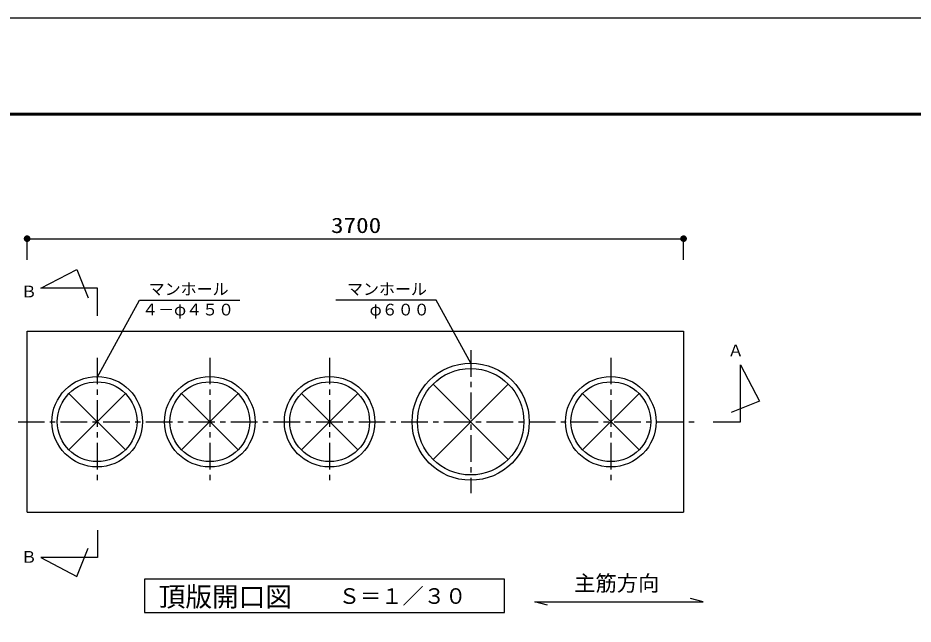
# Model space of a CAD drawing. Units: millimetres, scale not verified. Extents: x -8910 to 8910, y -6308 to 6308.
# Drawn here: x -6386 to -1341, y 2890 to 6308 of the extents above; entities that cross this region are included whole.
import ezdxf
from ezdxf.enums import TextEntityAlignment as Align

# ---------------------------------------------------------------- set-up
doc = ezdxf.new("R2010")
doc.units = ezdxf.units.MM
doc.header["$LTSCALE"] = 30
doc.linetypes.add('CHAIN1', pattern=[8, 5, -1, 1, -1])
for name, color, linetype, lineweight in [('0-1_空気管', 3, 'Continuous', 25), ('0-2_機器', 2, 'Continuous', 25), ('1-1_2-5_MOJI', 3, 'Continuous', 25), ('1-2_00クル-フ-6寸法', 132, 'Continuous', 25), ('1-5_図面枠', 7, 'Continuous', 25), ('1-6_Axis_waku', 7, 'Continuous', 25)]:
    doc.layers.add(name, color=color, linetype=linetype, lineweight=lineweight)
doc.styles.add('ＭＳ ゴシック', font='')
doc.styles.get('ＭＳ ゴシック').set_extended_font_data('MS Gothic')

msp = doc.modelspace()

# ---------------------------------------------------------------- linework, layer by layer
at = {"layer": '0-1_空気管'}
for p, q in [((-6257.73, 4782.93), (-6054.07, 4889.26)), ((-6054.07, 4889.26), (-5990.1, 4729.64)), ((-5937.73, 4782.93), (-6257.73, 4782.93)), ((-5937.73, 4628.56), (-5937.73, 4782.93)), ((-4028.72, 4715.2), (-4594.02, 4715.2)), ((-3834.21, 4360.39), (-4028.72, 4715.2)), ((-4046.34, 3818.58), (-3622.08, 4242.84)), ((-4046.34, 4242.84), (-3622.08, 3818.58)), ((-6098.31, 4189.81), (-5780.11, 3871.61)), ((-6098.31, 3871.61), (-5780.11, 4189.81)), ((-5463.31, 4189.81), (-5145.11, 3871.61)), ((-5463.31, 3871.61), (-5145.11, 4189.81)), ((-4788.31, 4189.81), (-4470.11, 3871.61)), ((-4788.31, 3871.61), (-4470.11, 4189.81)), ((-3203.31, 4189.81), (-2885.11, 3871.61)), ((-3203.31, 3871.61), (-2885.11, 4189.81)), ((-2467.55, 4030.71), (-2313.19, 4030.71)), ((-5937.73, 3419.33), (-5937.73, 3264.97))]:
    msp.add_line(p, q, dxfattribs=at)
at = {"layer": '0-1_空気管', "linetype": 'CHAIN1'}
for p, q in [((-5939.21, 4391.82), (-5939.21, 3681.34)), ((-5304.21, 4391.82), (-5304.21, 3681.34)), ((-4629.21, 4391.82), (-4629.21, 3681.34)), ((-3834.21, 4434.79), (-3834.21, 3628.15)), ((-3044.21, 4391.82), (-3044.21, 3681.34)), ((-6385.26, 4030.71), (-2555.09, 4030.71))]:
    msp.add_line(p, q, dxfattribs=at)
at = {"layer": '0-1_空気管'}
for points in [[(-5939.21, 4280.71), (-5701.02, 4715.2), (-5135.72, 4715.2)], [(-2313.19, 4030.71), (-2313.19, 4350.72), (-2206.86, 4147.06), (-2366.47, 4083.09)], [(-5937.73, 3264.97), (-6257.73, 3264.97), (-6054.07, 3158.64), (-5990.1, 3318.25)]]:
    msp.add_lwpolyline(points, dxfattribs=at)
for centre, radius in [((-3834.21, 4030.71), 330), ((-3834.21, 4030.71), 300), ((-5939.21, 4030.71), 255), ((-5939.21, 4030.71), 225), ((-5304.21, 4030.71), 255), ((-5304.21, 4030.71), 225), ((-4629.21, 4030.71), 255), ((-4629.21, 4030.71), 225), ((-3044.21, 4030.71), 255), ((-3044.21, 4030.71), 225)]:
    msp.add_circle(centre, radius, dxfattribs=at)
at = {"layer": '0-2_機器'}
msp.add_line((-6334.23, 3520.71), (-2634.21, 3520.71), dxfattribs=at)
msp.add_lwpolyline([(-6334.23, 3520.71), (-6334.23, 4540.71), (-2634.21, 4540.71), (-2634.21, 3520.71)], dxfattribs=at)
at = {"layer": '0-2_機器', "color": 3}
msp.add_lwpolyline([(-3643.92, 2955.95), (-3643.92, 3142.25), (-5673.25, 3142.25), (-5673.25, 2955.95)], close=True, dxfattribs=at)
at = {"layer": '1-1_2-5_MOJI'}
msp.add_lwpolyline([(-3400.88, 2996.26), (-3473.32, 3015.67), (-2523.32, 3015.67), (-2595.77, 3035.08)], dxfattribs=at)
at = {"layer": '1-2_00クル-フ-6寸法', "color": 4}
for p, q in [((-6334.23, 4942.84), (-6334.23, 5062.84)), ((-6334.23, 5062.84), (-2634.21, 5062.84)), ((-2634.21, 4942.84), (-2634.21, 5062.84))]:
    msp.add_line(p, q, dxfattribs=at)
at = {"layer": '1-2_00クル-フ-6寸法'}
for points in [[(-6334.23, 5062.84), (-6352.98, 5062.84), (-6352.83, 5065.19)], [(-6334.23, 5062.84), (-6352.83, 5060.49), (-6352.98, 5062.84)], [(-6334.23, 5062.84), (-6352.83, 5065.19), (-6352.39, 5067.51)], [(-6334.23, 5062.84), (-6352.39, 5058.18), (-6352.83, 5060.49)], [(-6334.23, 5062.84), (-6352.39, 5067.51), (-6351.66, 5069.75)], [(-6334.23, 5062.84), (-6351.66, 5055.94), (-6352.39, 5058.18)], [(-6334.23, 5062.84), (-6351.66, 5069.75), (-6350.66, 5071.88)], [(-6334.23, 5062.84), (-6350.66, 5053.81), (-6351.66, 5055.94)], [(-6334.23, 5062.84), (-6350.66, 5071.88), (-6349.4, 5073.86)], [(-6334.23, 5062.84), (-6349.4, 5051.82), (-6350.66, 5053.81)], [(-6334.23, 5062.84), (-6349.4, 5073.86), (-6347.9, 5075.68)], [(-6334.23, 5062.84), (-6347.9, 5050.01), (-6349.4, 5051.82)], [(-6334.23, 5062.84), (-6347.9, 5075.68), (-6346.18, 5077.29)], [(-6334.23, 5062.84), (-6346.18, 5048.4), (-6347.9, 5050.01)], [(-6334.23, 5062.84), (-6346.18, 5077.29), (-6344.28, 5078.67)], [(-6334.23, 5062.84), (-6344.28, 5047.01), (-6346.18, 5048.4)], [(-6334.23, 5062.84), (-6344.28, 5078.67), (-6342.21, 5079.81)], [(-6334.23, 5062.84), (-6342.21, 5045.88), (-6344.28, 5047.01)], [(-6334.23, 5062.84), (-6342.21, 5079.81), (-6340.02, 5080.68)], [(-6334.23, 5062.84), (-6340.02, 5045.01), (-6342.21, 5045.88)], [(-6334.23, 5062.84), (-6340.02, 5080.68), (-6337.74, 5081.26)], [(-6334.23, 5062.84), (-6337.74, 5044.43), (-6340.02, 5045.01)], [(-6334.23, 5062.84), (-6337.74, 5081.26), (-6335.41, 5081.56)], [(-6334.23, 5062.84), (-6335.41, 5044.13), (-6337.74, 5044.43)], [(-6334.23, 5062.84), (-6335.41, 5081.56), (-6333.05, 5081.56)], [(-6334.23, 5062.84), (-6333.05, 5044.13), (-6335.41, 5044.13)], [(-6334.23, 5062.84), (-6333.05, 5081.56), (-6330.72, 5081.26)], [(-6334.23, 5062.84), (-6330.72, 5081.26), (-6328.44, 5080.68)], [(-6334.23, 5062.84), (-6328.44, 5080.68), (-6326.25, 5079.81)], [(-6334.23, 5062.84), (-6326.25, 5079.81), (-6324.18, 5078.67)], [(-6334.23, 5062.84), (-6324.18, 5078.67), (-6322.28, 5077.29)], [(-6334.23, 5062.84), (-6322.28, 5077.29), (-6320.56, 5075.68)], [(-6334.23, 5062.84), (-6320.56, 5075.68), (-6319.06, 5073.86)], [(-6334.23, 5062.84), (-6319.06, 5073.86), (-6317.8, 5071.88)], [(-6334.23, 5062.84), (-6317.8, 5071.88), (-6316.8, 5069.75)], [(-6334.23, 5062.84), (-6316.8, 5069.75), (-6316.07, 5067.51)], [(-6334.23, 5062.84), (-6316.07, 5067.51), (-6315.63, 5065.19)], [(-6334.23, 5062.84), (-6315.63, 5065.19), (-6315.48, 5062.84)], [(-6334.23, 5062.84), (-6330.72, 5044.43), (-6333.05, 5044.13)], [(-6334.23, 5062.84), (-6328.44, 5045.01), (-6330.72, 5044.43)], [(-6334.23, 5062.84), (-6326.25, 5045.88), (-6328.44, 5045.01)], [(-6334.23, 5062.84), (-6324.18, 5047.01), (-6326.25, 5045.88)], [(-6334.23, 5062.84), (-6322.28, 5048.4), (-6324.18, 5047.01)], [(-6334.23, 5062.84), (-6320.56, 5050.01), (-6322.28, 5048.4)], [(-6334.23, 5062.84), (-6319.06, 5051.82), (-6320.56, 5050.01)], [(-6334.23, 5062.84), (-6317.8, 5053.81), (-6319.06, 5051.82)], [(-6334.23, 5062.84), (-6316.8, 5055.94), (-6317.8, 5053.81)], [(-6334.23, 5062.84), (-6316.07, 5058.18), (-6316.8, 5055.94)], [(-6334.23, 5062.84), (-6315.63, 5060.49), (-6316.07, 5058.18)], [(-6334.23, 5062.84), (-6315.48, 5062.84), (-6315.63, 5060.49)], [(-2634.21, 5062.84), (-2652.96, 5062.84), (-2652.81, 5065.19)], [(-2634.21, 5062.84), (-2652.81, 5060.49), (-2652.96, 5062.84)], [(-2634.21, 5062.84), (-2652.81, 5065.19), (-2652.37, 5067.51)], [(-2634.21, 5062.84), (-2652.37, 5058.18), (-2652.81, 5060.49)], [(-2634.21, 5062.84), (-2652.37, 5067.51), (-2651.64, 5069.75)], [(-2634.21, 5062.84), (-2651.64, 5055.94), (-2652.37, 5058.18)], [(-2634.21, 5062.84), (-2651.64, 5069.75), (-2650.64, 5071.88)], [(-2634.21, 5062.84), (-2650.64, 5053.81), (-2651.64, 5055.94)], [(-2634.21, 5062.84), (-2650.64, 5071.88), (-2649.38, 5073.86)], [(-2634.21, 5062.84), (-2649.38, 5051.82), (-2650.64, 5053.81)], [(-2634.21, 5062.84), (-2649.38, 5073.86), (-2647.88, 5075.68)], [(-2634.21, 5062.84), (-2647.88, 5050.01), (-2649.38, 5051.82)], [(-2634.21, 5062.84), (-2647.88, 5075.68), (-2646.16, 5077.29)], [(-2634.21, 5062.84), (-2646.16, 5048.4), (-2647.88, 5050.01)], [(-2634.21, 5062.84), (-2646.16, 5077.29), (-2644.26, 5078.67)], [(-2634.21, 5062.84), (-2644.26, 5047.01), (-2646.16, 5048.4)], [(-2634.21, 5062.84), (-2644.26, 5078.67), (-2642.19, 5079.81)], [(-2634.21, 5062.84), (-2642.19, 5045.88), (-2644.26, 5047.01)], [(-2634.21, 5062.84), (-2642.19, 5079.81), (-2640, 5080.68)], [(-2634.21, 5062.84), (-2640, 5045.01), (-2642.19, 5045.88)], [(-2634.21, 5062.84), (-2640, 5080.68), (-2637.72, 5081.26)], [(-2634.21, 5062.84), (-2637.72, 5044.43), (-2640, 5045.01)], [(-2634.21, 5062.84), (-2637.72, 5081.26), (-2635.39, 5081.56)], [(-2634.21, 5062.84), (-2635.39, 5044.13), (-2637.72, 5044.43)], [(-2634.21, 5062.84), (-2635.39, 5081.56), (-2633.03, 5081.56)], [(-2634.21, 5062.84), (-2633.03, 5044.13), (-2635.39, 5044.13)], [(-2634.21, 5062.84), (-2633.03, 5081.56), (-2630.7, 5081.26)], [(-2634.21, 5062.84), (-2630.7, 5081.26), (-2628.41, 5080.68)], [(-2634.21, 5062.84), (-2628.41, 5080.68), (-2626.23, 5079.81)], [(-2634.21, 5062.84), (-2626.23, 5079.81), (-2624.16, 5078.67)], [(-2634.21, 5062.84), (-2624.16, 5078.67), (-2622.26, 5077.29)], [(-2634.21, 5062.84), (-2622.26, 5077.29), (-2620.54, 5075.68)], [(-2634.21, 5062.84), (-2620.54, 5075.68), (-2619.04, 5073.86)], [(-2634.21, 5062.84), (-2619.04, 5073.86), (-2617.78, 5071.88)], [(-2634.21, 5062.84), (-2617.78, 5071.88), (-2616.78, 5069.75)], [(-2634.21, 5062.84), (-2616.78, 5069.75), (-2616.05, 5067.51)], [(-2634.21, 5062.84), (-2616.05, 5067.51), (-2615.61, 5065.19)], [(-2634.21, 5062.84), (-2615.61, 5065.19), (-2615.46, 5062.84)], [(-2634.21, 5062.84), (-2630.7, 5044.43), (-2633.03, 5044.13)], [(-2634.21, 5062.84), (-2628.41, 5045.01), (-2630.7, 5044.43)], [(-2634.21, 5062.84), (-2626.23, 5045.88), (-2628.41, 5045.01)], [(-2634.21, 5062.84), (-2624.16, 5047.01), (-2626.23, 5045.88)], [(-2634.21, 5062.84), (-2622.26, 5048.4), (-2624.16, 5047.01)], [(-2634.21, 5062.84), (-2620.54, 5050.01), (-2622.26, 5048.4)], [(-2634.21, 5062.84), (-2619.04, 5051.82), (-2620.54, 5050.01)], [(-2634.21, 5062.84), (-2617.78, 5053.81), (-2619.04, 5051.82)], [(-2634.21, 5062.84), (-2616.78, 5055.94), (-2617.78, 5053.81)], [(-2634.21, 5062.84), (-2616.05, 5058.18), (-2616.78, 5055.94)], [(-2634.21, 5062.84), (-2615.61, 5060.49), (-2616.05, 5058.18)], [(-2634.21, 5062.84), (-2615.46, 5062.84), (-2615.61, 5060.49)]]:
    msp.add_solid(points, dxfattribs=at)
at = {"layer": '1-5_図面枠'}
msp.add_lwpolyline([(-8910, -6307.5), (-8910, 6307.5), (8910, 6307.5), (8910, -6307.5)], close=True, dxfattribs=at)
at = {"layer": '1-6_Axis_waku'}
for p, q in [((-7778.4, 5769.9), (8408.4, 5769.9)), ((-7777.8, 5769.3), (8407.8, 5769.3)), ((-7777.2, 5768.7), (8407.2, 5768.7)), ((-7776.6, 5768.1), (8406.6, 5768.1)), ((-7776, 5767.5), (8406, 5767.5)), ((-7775.4, 5766.9), (8405.4, 5766.9)), ((-7774.8, 5766.3), (8404.8, 5766.3)), ((-7774.2, 5765.7), (8404.2, 5765.7)), ((-7773.6, 5765.1), (8403.6, 5765.1)), ((-7773, 5764.5), (8403, 5764.5)), ((-7772.4, 5763.9), (8402.4, 5763.9)), ((-7771.8, 5763.3), (8401.8, 5763.3)), ((-7771.2, 5762.7), (8401.2, 5762.7)), ((-7770.6, 5762.1), (8400.6, 5762.1)), ((-7770, 5761.5), (8400, 5761.5))]:
    msp.add_line(p, q, dxfattribs=at)

# ---------------------------------------------------------------- texts
at = {"layer": '0-1_空気管', "color": 4, "style": 'ＭＳ ゴシック'}
for s, p in [('Ｂ', (-6369.08, 4712.08)), ('マンホール', (-5648.75, 4725.75)), ('マンホール', (-4531, 4725.75)), ('４－φ４５０', (-5686.02, 4610.2)), ('φ６００', (-4403.72, 4610.2)), ('Ａ', (-2385.25, 4380.1)), ('Ｂ', (-6369.08, 3215.81))]:
    msp.add_text(s, height=65.98, dxfattribs=at).set_placement(p, align=Align.BOTTOM_LEFT)
at = {"layer": '0-2_機器', "color": 4, "style": 'ＭＳ ゴシック'}
for s, height, p in [('頂版開口図', 110, (-5592, 2955.98)), ('Ｓ＝１／３０', 87.98, (-4578.44, 2977.65))]:
    msp.add_text(s, height=height, dxfattribs=at).set_placement(p, align=Align.BOTTOM_LEFT)
at = {"layer": '1-1_2-5_MOJI', "color": 4, "style": 'ＭＳ ゴシック'}
msp.add_text('主筋方向', height=87.98, dxfattribs=at).set_placement((-3250.65, 3049.67), align=Align.BOTTOM_LEFT)
at = {"layer": '1-2_00クル-フ-6寸法', "color": 3, "style": 'ＭＳ ゴシック', "width": 1.2}
msp.add_text('3700', height=86.66, dxfattribs=at).set_placement((-4621.36, 5068.69), align=Align.BOTTOM_LEFT)

doc.saveas('drawing.dxf')
